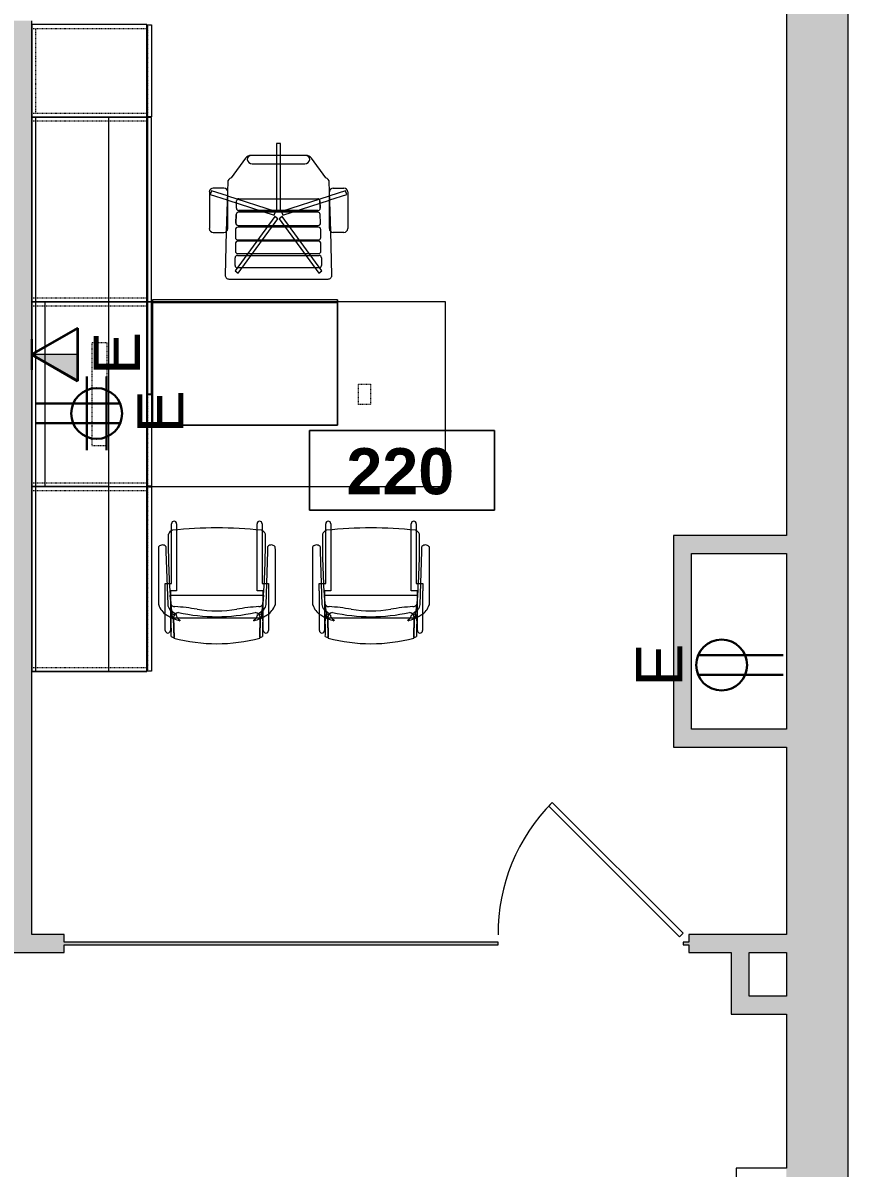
# Model space of a CAD drawing. Header units: inches. Extents: x 1180 to 3050, y -149 to 1363.
# Drawn here: x 2889.9 to 3050.5, y 630.2 to 853.3 of the extents above; entities that cross this region are included whole.
import ezdxf

# ---------------------------------------------------------------- set-up
doc = ezdxf.new("R2010")
doc.units = ezdxf.units.IN
doc.header["$MEASUREMENT"] = 0
doc.linetypes.add('Dash', pattern=[0.25, 0.125, -0.125])
for name, color, linetype, lineweight in [('A-ANNO-NOTE', 131, 'Continuous', 30), ('A-AREA-IDEN', 2, 'Continuous', 9), ('A-DOOR', 31, 'Continuous', 13), ('A-WALL-PATT', 111, 'Continuous', 13), ('I-FURN', 30, 'Continuous', 9), ('I-FURN-PNLS', 30, 'Dash', 9), ('I-WALL', 2, 'Continuous', 13)]:
    doc.layers.add(name, color=color, linetype=linetype, lineweight=lineweight)
doc.styles.add('Swis721 Lt BT', font='swissl.ttf', dxfattribs={"height": 9})
doc.styles.add('Swis721 Lt BT_B_1', font='', dxfattribs={"height": 9})
doc.styles.get('Swis721 Lt BT_B_1').set_extended_font_data('Swis721 Lt BT', bold=True)

# ---------------------------------------------------------------- blocks, each defined once
blk = doc.blocks.new('Door - Glass Single - Patch - Short Handle-6523773-FIRST FLOOR POWER _ SIGNAL')
at = {"layer": 'A-DOOR', "color": 8, "lineweight": 20}
for p, q in [((-7.46, 27.46), (-8.16, 26.75)), ((18, 2), (-7.46, 27.46)), ((-8.16, 26.75), (17.29, 1.29)), ((17.29, 1.29), (18, 2))]:
    blk.add_line(p, q, dxfattribs=at)
at = {"layer": 'A-DOOR', "lineweight": 9}
blk.add_arc((18, 2), 36, 135, 180.5, dxfattribs=at)
blk = doc.blocks.new('F - EXECUTIVE DESK 2 - F - EXECUTIVE DESK 2-V47-FIRST FLOOR POWER _ SIGNAL')
at = {"layer": 'I-FURN'}
for p, q in [((47.63, 66.85), (47.63, 64.52)), ((48.38, 66.85), (47.63, 66.85)), ((48.38, 64.52), (48.38, 66.85)), ((41.56, 63.98), (38.81, 60.13)), ((53.31, 64.52), (42.69, 64.52)), ((53.27, 64.52), (42.73, 64.52)), ((42.87, 62.9), (53.13, 62.9)), ((47.63, 64.52), (47.63, 53.75)), ((48.38, 53.75), (48.38, 64.52)), ((57.19, 60.13), (54.44, 63.98)), ((37.36, 58.17), (35.28, 58.17)), ((38.11, 59.31), (38.06, 57.65)), ((57.94, 57.65), (57.89, 59.31)), ((58.64, 58.17), (60.72, 58.17)), ((34.54, 57.42), (34.54, 50.28)), ((34.95, 57.64), (34.71, 56.92)), ((34.71, 56.92), (38.01, 55.85)), ((38.04, 56.63), (34.95, 57.64)), ((38.06, 57.42), (37.84, 49.74)), ((38.01, 55.85), (38.11, 55.82)), ((38.11, 56.61), (38.04, 56.63)), ((38.06, 57.65), (38.06, 57.47)), ((38.11, 50.28), (38.11, 57.42)), ((38.11, 55.82), (47.17, 52.87)), ((47.41, 53.59), (38.15, 56.6)), ((40.28, 56.09), (55.63, 56.09)), ((40.28, 56.09), (55.63, 56.09)), ((57.85, 56.6), (48.6, 53.59)), ((48.83, 52.87), (57.9, 55.82)), ((57.9, 50.28), (57.9, 57.42)), ((57.96, 56.63), (57.9, 56.61)), ((57.9, 55.82), (57.99, 55.85)), ((57.94, 57.47), (57.94, 57.65)), ((58.16, 49.74), (57.94, 57.42)), ((61.06, 57.64), (57.96, 56.63)), ((57.99, 55.85), (61.29, 56.92)), ((61.29, 56.92), (61.06, 57.64)), ((61.47, 57.42), (61.47, 50.28)), ((39.8, 54.24), (39.84, 55.66)), ((39.8, 54.24), (39.84, 55.66)), ((55.67, 53.79), (40.24, 53.79)), ((40.24, 53.79), (55.67, 53.79)), ((47.17, 52.87), (47.41, 53.59)), ((47.63, 53.75), (48.38, 53.75)), ((48.6, 53.59), (48.83, 52.87)), ((56.07, 55.66), (56.11, 54.24)), ((56.11, 54.24), (56.07, 55.66)), ((47.26, 52.62), (39.56, 42.02)), ((39.76, 53.03), (39.68, 51.34)), ((39.68, 51.34), (39.76, 53.03)), ((40.16, 41.57), (47.86, 52.17)), ((55.67, 53.45), (40.2, 53.45)), ((55.67, 53.45), (40.2, 53.45)), ((47.86, 52.17), (47.26, 52.62)), ((48.74, 52.62), (48.14, 52.17)), ((48.14, 52.17), (55.84, 41.57)), ((56.44, 42.02), (48.74, 52.62)), ((56.19, 51.34), (56.11, 53.03)), ((56.19, 51.34), (56.11, 53.03)), ((35.28, 49.53), (37.36, 49.53)), ((37.84, 49.71), (37.6, 41.21)), ((39.61, 50.08), (39.61, 48.51)), ((39.61, 50.08), (39.61, 48.51)), ((55.78, 50.52), (40.06, 50.52)), ((55.78, 50.52), (40.06, 50.52)), ((40.12, 50.88), (55.75, 50.88)), ((40.12, 50.88), (55.75, 50.88)), ((56.22, 48.51), (56.22, 50.08)), ((56.22, 48.51), (56.22, 50.08)), ((58.4, 41.21), (58.16, 49.71)), ((60.72, 49.53), (58.64, 49.53)), ((39.61, 47.35), (39.61, 45.85)), ((39.61, 47.35), (39.61, 45.85)), ((40.06, 48.07), (55.78, 48.07)), ((40.06, 48.07), (55.78, 48.07)), ((55.82, 47.79), (40.06, 47.79)), ((55.82, 47.79), (40.06, 47.79)), ((56.26, 45.85), (56.26, 47.35)), ((56.26, 45.85), (56.26, 47.35)), ((39.99, 45.03), (55.9, 45.03)), ((39.99, 45.03), (55.9, 45.03)), ((40.06, 45.41), (55.82, 45.41)), ((40.06, 45.41), (55.82, 45.41)), ((39.55, 43.05), (39.55, 44.59)), ((39.55, 43.05), (39.55, 44.59)), ((55.91, 42.61), (39.99, 42.61)), ((55.91, 42.61), (39.99, 42.61)), ((56.35, 44.59), (56.35, 43.05)), ((56.35, 44.59), (56.35, 43.05)), ((38.35, 40.44), (57.65, 40.44)), ((39.56, 42.02), (40.16, 41.57)), ((55.84, 41.57), (56.44, 42.02)), ((59.5, 36.37), (23.5, 36.37)), ((23.5, 36.12), (23.5, 36.37)), ((23.5, 36.37), (23.5, 36.35)), ((23.5, 36.35), (23.5, 36.3)), ((23.5, 36.3), (23.5, 36.17)), ((23.5, 36), (23.5, 36.18)), ((23.5, 36.18), (23.5, 36.17)), ((23.5, 36.17), (23.5, 36.13)), ((23.5, 36), (23.5, 36.12)), ((23.5, 36.1), (23.5, 36)), ((23.5, 36.08), (23.5, 36.02)), ((23.5, 36), (23.5, 35.87)), ((23.5, 35.87), (23.5, 36)), ((23.5, 35.93), (23.5, 35.99)), ((23.5, 35.99), (23.5, 35.87)), ((23.5, 35.87), (23.5, 35.93)), ((23.5, 12), (23.5, 35.87)), ((23.5, 35.87), (59.5, 35.87)), ((23.5, 35.87), (59.5, 35.87)), ((23.5, 35.86), (23.5, 12)), ((59.5, 36.17), (59.5, 36.37)), ((59.5, 36.37), (59.5, 36.35)), ((59.5, 36.35), (59.5, 36)), ((59.5, 36.13), (59.5, 36.18)), ((59.5, 36.18), (59.5, 36)), ((59.5, 36), (59.5, 36.1)), ((59.5, 36.02), (59.5, 36.08)), ((59.5, 36), (59.5, 35.87)), ((59.5, 35.87), (59.5, 36)), ((59.5, 35.87), (59.5, 35.99)), ((59.5, 35.99), (59.5, 35.93)), ((59.5, 35.93), (59.5, 35.87)), ((59.5, 35.87), (59.5, 12)), ((59.5, 12), (59.5, 35.86)), ((59.5, 12), (23.5, 12)), ((59.5, 12), (23.5, 12))]:
    blk.add_line(p, q, dxfattribs=at)
for centre, radius, start, end in [((42.72, 63.02), 1.5, 91.3656, 140.4552), ((42.73, 63.71), 0.819, 90, 180), ((42.87, 63.87), 0.972, 190, 270), ((53.13, 63.87), 0.972, 270, 350), ((53.27, 63.71), 0.819, 0, 90), ((53.28, 63.02), 1.5, 39.5448, 88.6344), ((35.28, 57.42), 0.746, 90, 180), ((37.36, 57.42), 0.746, 0, 90), ((38.97, 59.29), 0.861, 100.7088, 178.3747), ((57.03, 59.29), 0.861, 1.6253, 79.2912), ((58.64, 57.42), 0.746, 90, 180), ((60.72, 57.42), 0.746, 360, 90), ((35.28, 50.28), 0.746, 180, 270), ((37.36, 50.28), 0.746, 270, 0), ((58.64, 50.28), 0.746, 180, 270), ((60.72, 50.28), 0.746, 270, 0), ((38.35, 41.19), 0.75, 178.3747, 270), ((57.65, 41.19), 0.75, 270, 1.6253)]:
    blk.add_arc(centre, radius, start, end, dxfattribs=at)
for centre, major_axis, ratio, start_param, end_param in [((40.28, 55.65), (0.441, 0), 0.99965, 1.570796, 3.116145), ((40.28, 55.65), (0.441, 0), 0.99965, 1.570796, 3.116145), ((55.63, 55.65), (0.441, 0), 0.99965, 0.025448, 1.570796), ((55.63, 55.65), (0.441, 0), 0.99965, 0.025448, 1.570796), ((40.24, 54.23), (0.441, 0), 0.99965, 3.116145, 4.712389), ((40.24, 54.23), (0.441, 0), 0.99965, 3.116145, 4.712389), ((55.67, 54.23), (0.441, 0), 0.99965, 4.712389, 6.308633), ((55.67, 54.23), (0.441, 0), 0.99965, 4.712389, 5.510511), ((55.67, 54.23), (0.441, 0), 0.99965, 5.510511, 6.308633), ((40.12, 51.32), (0.441, 0), 0.998574, 3.092009, 4.712389), ((40.12, 51.32), (0.441, 0), 0.998574, 3.092009, 3.902199), ((40.2, 53.01), (0.441, 0), 0.998574, 1.570796, 3.092009), ((40.2, 53.01), (0.441, 0), 0.998574, 1.570796, 3.092009), ((55.67, 53.01), (0.441, 0), 0.998574, 0.049584, 1.570796), ((55.67, 53.01), (0.441, 0), 0.998574, 0.049584, 1.570796), ((55.75, 51.32), (0.441, 0), 0.998574, 4.712389, 6.332769), ((55.75, 51.32), (0.441, 0), 0.998574, 4.712389, 6.332769), ((40.06, 50.08), (0.441, 0), 0.999403, 1.570796, 3.141593), ((40.06, 50.08), (0.441, 0), 0.999403, 2.356194, 3.141593), ((40.06, 50.08), (0.441, 0), 0.999403, 1.570796, 2.356194), ((40.12, 51.32), (0.441, 0), 0.998574, 3.902199, 4.712389), ((55.78, 50.08), (0.441, 0), 0.999403, 0, 1.570796), ((55.78, 50.08), (0.441, 0), 0.999403, 0, 1.570796), ((40.06, 48.51), (0.441, 0), 0.999403, 3.141593, 4.712389), ((40.06, 48.51), (0.441, 0), 0.999403, 3.141593, 3.926991), ((40.06, 47.35), (0.441, 0), 0.999591, 1.570796, 3.141593), ((40.06, 47.35), (0.441, 0), 0.999591, 2.356194, 3.141593), ((40.06, 48.51), (0.441, 0), 0.999403, 3.926991, 4.712389), ((40.06, 47.35), (0.441, 0), 0.999591, 1.570796, 2.356194), ((55.78, 48.51), (0.441, 0), 0.999403, 4.712389, 6.283185), ((55.78, 48.51), (0.441, 0), 0.999403, 4.712389, 5.497787), ((55.82, 47.35), (0.441, 0), 0.999591, 0, 1.570796), ((55.82, 47.35), (0.441, 0), 0.999591, 0.785398, 1.570796), ((55.78, 48.51), (0.441, 0), 0.999403, 5.497787, 6.283185), ((55.82, 47.35), (0.441, 0), 0.999591, 0, 0.785398), ((39.99, 44.59), (0.441, 0), 0.994522, 1.570796, 3.141593), ((39.99, 44.59), (0.441, 0), 0.994522, 1.570796, 3.141593), ((40.06, 45.85), (0.441, 0), 0.999591, 3.141593, 4.712389), ((40.06, 45.85), (0.441, 0), 0.999591, 3.141593, 4.712389), ((55.82, 45.85), (0.441, 0), 0.999591, 4.712389, 6.283185), ((55.82, 45.85), (0.441, 0), 0.999591, 4.712389, 6.283185), ((55.9, 44.59), (0.442, 0), 0.994522, 0, 1.570796), ((55.9, 44.59), (0.442, 0), 0.994522, 0, 1.570796), ((39.99, 43.05), (0.441, 0), 0.994522, 3.141593, 4.712389), ((39.99, 43.05), (0.441, 0), 0.994522, 3.141593, 4.712389), ((55.91, 43.05), (0.441, 0), 0.994522, 4.712389, 6.283185), ((55.91, 43.05), (-0.441, 0), 0.994522, 1.570796, 3.141593)]:
    blk.add_ellipse(centre, major_axis=major_axis, ratio=ratio, start_param=start_param, end_param=end_param, dxfattribs=at)
at = {"layer": 'I-FURN-PNLS', "linetype": 'Continuous'}
for p, q in [((0, 90), (0, 72)), ((22.38, 90), (0, 90)), ((22.38, 72), (22.38, 90)), ((22.53, 89.94), (23.28, 89.94)), ((22.53, 72.06), (22.53, 89.94)), ((23.28, 89.94), (23.28, 72.06)), ((0, 72), (0, 0)), ((15, 72), (0, 72)), ((0, 72), (0, 0)), ((0.75, 72), (0, 72)), ((0.75, 72), (0, 72)), ((0, 72), (0, 0)), ((0, 72), (0, 0)), ((0.75, 72), (0, 72)), ((0, 72), (22.38, 72)), ((0, 72), (0, 36)), ((0.75, 72), (0, 72)), ((0.75, 0), (0.75, 72)), ((0.75, 0), (0.75, 72)), ((0.75, 0), (0.75, 72)), ((15, 72), (0.75, 72)), ((15, 72), (0.75, 72)), ((15, 0), (15, 72)), ((22.38, 72), (15, 72)), ((22.38, 72), (15, 72)), ((22.38, 36), (22.38, 72)), ((22.38, 36), (22.38, 72)), ((22.5, 71.94), (22.5, 36.06)), ((23.25, 71.94), (22.5, 71.94)), ((23.28, 72.06), (22.53, 72.06)), ((23.25, 36.06), (23.25, 71.94)), ((0, 36), (0.75, 36)), ((0, 36), (0, 0)), ((0.75, 36), (0, 36)), ((0.75, 36), (2.5, 36)), ((2.5, 36), (0.75, 36)), ((15, 36), (2.5, 36)), ((2.5, 36), (2.5, 0)), ((2.5, 36), (15, 36)), ((15, 36), (2.5, 36)), ((80.5, 36), (15, 36)), ((15, 36), (22.38, 36)), ((22.38, 36), (15, 36)), ((22.38, 0), (22.38, 36)), ((22.38, 0), (22.38, 36)), ((22.5, 36.06), (23.25, 36.06)), ((23.25, 35.94), (22.5, 35.94)), ((22.5, 35.94), (22.5, 18.06)), ((23.25, 18.06), (23.25, 35.94)), ((59.5, 36.37), (23.5, 36.37)), ((23.5, 36.37), (23.5, 12)), ((59.5, 12), (59.5, 36.37)), ((80.5, 0), (80.5, 36)), ((22.5, 18.06), (23.25, 18.06)), ((22.5, 17.94), (23.25, 17.94)), ((22.5, 0.06), (22.5, 17.94)), ((23.25, 17.94), (23.25, 0.06)), ((23.5, 12), (59.5, 12)), ((0, 0), (15, 0)), ((0, 0), (0.75, 0)), ((0.75, 0), (2.5, 0)), ((2.5, 0), (15, 0)), ((15, 0), (22.38, 0)), ((23.25, 0.06), (22.5, 0.06)), ((0, 0), (0.75, 0)), ((0, 0), (0.75, 0)), ((0, 0), (0, -36)), ((0, 0), (0.75, 0)), ((0, -36), (0, 0)), ((0, 0), (0, -36)), ((15, 0), (0, 0)), ((0.75, 0), (2.5, 0)), ((0.75, -36), (0.75, 0)), ((2.5, 0), (15, 0)), ((2.5, 0), (15, 0)), ((15, 0), (80.5, 0)), ((15, 0), (22.38, 0)), ((15, -36), (15, 0)), ((22.38, -36), (22.38, 0)), ((22.38, 0), (22.38, -36)), ((22.5, -0.06), (23.25, -0.06)), ((22.5, -35.94), (22.5, -0.06)), ((23.25, -0.06), (23.25, -35.94)), ((0, -36), (15, -36)), ((15, -36), (0, -36)), ((0, -36), (15, -36)), ((15, -36), (22.38, -36)), ((22.38, -36), (15, -36)), ((23.25, -35.94), (22.5, -35.94))]:
    blk.add_line(p, q, dxfattribs=at)
at = {"layer": 'I-FURN-PNLS'}
for p, q in [((0, 89.25), (22.38, 89.25)), ((0.75, 72.75), (0.75, 89.25)), ((22.53, 89.94), (22.53, 72.06)), ((0, 72.75), (22.38, 72.75)), ((0, 0), (0, 72)), ((0, 36), (0, 72)), ((22.38, 36), (22.38, 72)), ((22.5, 36.06), (22.5, 71.94)), ((0, 71.25), (0.75, 71.25)), ((0.75, 71.25), (15, 71.25)), ((15, 71.25), (22.38, 71.25)), ((0, 36.75), (0.75, 36.75)), ((0, 0), (0, 36)), ((0.75, 36.75), (15, 36.75)), ((15, 36.75), (22.38, 36.75)), ((22.38, 0), (22.38, 36)), ((22.5, 18.06), (22.5, 35.94)), ((0, 35.25), (0.75, 35.25)), ((0.75, 35.25), (2.5, 35.25)), ((2.5, 35.25), (15, 35.25)), ((15, 35.25), (22.38, 35.25)), ((11.63, 28), (11.63, 8)), ((14.63, 28), (11.63, 28)), ((14.63, 8), (14.63, 28)), ((22.5, 17.94), (22.5, 0.06)), ((63.57, 19.97), (65.93, 19.97)), ((63.57, 16.03), (63.57, 19.97)), ((65.93, 19.97), (65.93, 16.03)), ((65.93, 16.03), (63.57, 16.03)), ((11.63, 8), (14.63, 8)), ((0, 0.75), (0.75, 0.75)), ((0.75, 0.75), (2.5, 0.75)), ((2.5, 0.75), (15, 0.75)), ((15, 0.75), (22.38, 0.75)), ((22.38, 0), (22.38, -36)), ((0, 0), (0, -36)), ((0, -0.75), (15, -0.75)), ((15, -0.75), (22.38, -0.75)), ((22.5, -0.06), (22.5, -35.94)), ((0, -35.25), (15, -35.25)), ((15, -35.25), (22.38, -35.25))]:
    blk.add_line(p, q, dxfattribs=at)
blk = doc.blocks.new('F-Haworth_Chair_X99-Seminar - X99 Seminar Chair with Glides-V48-FIRST FLOOR POWER _ SIGNAL')
at = {"layer": 'I-FURN'}
for p, q in [((-8.82, 9.44), (-8.82, 10.78)), ((-8.82, -0.89), (-8.82, 9.44)), ((-7.83, 10.78), (-7.83, 9.57)), ((-7.83, 9.57), (-7.83, -2.27)), ((7.83, 9.57), (7.83, 10.78)), ((7.83, -2.27), (7.83, 9.57)), ((8.82, 10.78), (8.82, 9.44)), ((8.82, 9.44), (8.82, -0.89)), ((-11.32, 5.48), (-11.3, 6.32)), ((-11.32, -5.06), (-11.32, 5.48)), ((-9.92, 6.36), (-9.92, 5.36)), ((-9.92, 5.36), (-9.57, -4.97)), ((9.57, -4.97), (9.92, 5.36)), ((9.92, 5.36), (9.92, 6.36)), ((11.3, 6.32), (11.32, 5.48)), ((11.32, 5.48), (11.32, -5.06)), ((-10.07, -0.89), (-9.71, -0.89)), ((-10.07, -2.27), (-10.07, -0.89)), ((-9.71, -0.89), (-9.2, -0.89)), ((-9.2, -0.89), (-8.82, -0.89)), ((8.82, -0.89), (9.2, -0.89)), ((9.2, -0.89), (9.71, -0.89)), ((9.71, -0.89), (10.07, -0.89)), ((10.07, -0.89), (10.07, -2.27)), ((-10.04, -2.27), (-10.07, -2.27)), ((-10.04, -4.99), (-10.04, -2.27)), ((-9.07, -3.12), (9.07, -3.12)), ((-9.07, -3.2), (-9.07, -3.12)), ((-8.9, -4.8), (-9.06, -3.24)), ((-9.04, -2.27), (-9.04, -3.12)), ((-7.83, -2.27), (-9.04, -2.27)), ((-9.04, -3.12), (-9.04, -3.43)), ((-9.04, -3.43), (-9.04, -3.62)), ((-9.04, -3.62), (-9.04, -5.99)), ((9.04, -2.27), (7.83, -2.27)), ((9.06, -3.24), (8.9, -4.8)), ((9.04, -3.12), (9.04, -2.27)), ((9.04, -3.43), (9.04, -3.12)), ((9.04, -3.62), (9.04, -3.43)), ((9.04, -5.99), (9.04, -3.62)), ((9.07, -3.12), (9.07, -3.2)), ((10.04, -2.27), (10.04, -4.99)), ((10.07, -2.27), (10.04, -2.27)), ((-10.04, -6.81), (-10.04, -5)), ((-9.13, -5.92), (-8.07, -6.77)), ((-9.04, -5.99), (-9.04, -7.4)), ((-8.88, -4.99), (-8.89, -4.91)), ((-8.75, -6.22), (-8.88, -4.99)), ((-8.68, -6.87), (-8.75, -6.22)), ((8.07, -6.77), (9.13, -5.92)), ((8.75, -6.22), (8.68, -6.87)), ((8.88, -4.99), (8.75, -6.22)), ((8.89, -4.91), (8.88, -4.99)), ((9.04, -7.4), (9.04, -5.99)), ((10.04, -5), (10.04, -6.81)), ((-10.04, -10.02), (-10.04, -6.81)), ((-9.04, -7.4), (-9.04, -10.02)), ((-8.62, -7.42), (-8.68, -6.87)), ((-8.6, -7.6), (-8.62, -7.43)), ((-8.61, -6.81), (-8.23, -6.95)), ((-8.49, -7.6), (-8.56, -7.6)), ((-8.42, -7.57), (-8.34, -11.37)), ((-8.34, -11.52), (-8.42, -7.57)), ((-7.65, -7.6), (-8.4, -7.6)), ((-8.03, -6.81), (-7.95, -6.87)), ((7.65, -7.6), (-7.65, -7.6)), ((-7.18, -7.99), (-7.21, -8.13)), ((7.21, -8.13), (7.18, -7.99)), ((8.4, -7.6), (7.65, -7.6)), ((7.95, -6.87), (8.03, -6.81)), ((8.23, -6.95), (8.61, -6.81)), ((8.34, -11.37), (8.42, -7.57)), ((8.42, -7.57), (8.34, -11.52)), ((8.56, -7.6), (8.49, -7.6)), ((8.62, -7.43), (8.6, -7.6)), ((8.68, -6.87), (8.62, -7.42)), ((9.04, -10.02), (9.04, -7.4)), ((10.04, -6.81), (10.04, -10.02))]:
    blk.add_line(p, q, dxfattribs=at)
for centre, radius, start, end in [((-8.32, 10.78), 0.495, 0, 180), ((8.32, 10.78), 0.495, 0, 180), ((-8.21, 8.28), 1.31, 110.0433, 159.9567), ((0, -75.01), 84.96, 84.1475, 95.8525), ((8.21, 8.28), 1.31, 20.0433, 69.9567), ((144.06, 7.32), 153.52, 179.4749, 184.5213), ((-144.06, 7.32), 153.52, 355.4787, 0.5251), ((-10.58, 5.68), 0.956, 45.8901, 138.1099), ((10.58, 5.68), 0.956, 41.8901, 134.1099), ((-7.87, -3.92), 3.63, 198.1789, 238.0478), ((-8.18, -4.9), 1.39, 182.8013, 227.1078), ((-8.24, -4.59), 0.763, 194.2338, 275.7662), ((-7.37, -7.55), 1.05, 95.9554, 181.1786), ((-11.32, -48.08), 42.84, 79.9767, 85.7699), ((0, 26.49), 33.83, 257.2285, 282.7715), ((0, 15.97), 22.19, 259.9767, 280.0233), ((11.32, -48.08), 42.84, 94.2301, 100.0233), ((7.37, -7.55), 1.05, 358.8214, 84.0446), ((8.24, -4.59), 0.763, 264.2338, 345.7662), ((8.18, -4.9), 1.39, 312.8922, 357.1987), ((7.87, -3.92), 3.63, 301.9522, 341.8211), ((-4.71, 1.15), 9.61, 238.0478, 243.9964), ((-5.2, -7.86), 3.74, 170.0936, 184.0143), ((-36.06, -10.03), 27.2, 357.4882, 4.0143), ((-4.71, 1.15), 9.61, 243.9964, 246.4906), ((-8.28, -7.33), 0.613, 122.5427, 170.0936), ((-4.71, 1.15), 9.61, 246.6393, 247.073), ((-7.37, -7.55), 1.05, 145.2002, 181.1786), ((-4.71, 1.15), 9.61, 247.2631, 254.9334), ((-6.55, -6.76), 1.38, 185.0878, 212.4248), ((-6.55, -6.76), 1.38, 214.0187, 242.9497), ((6.55, -6.76), 1.38, 297.0503, 311.5158), ((4.71, 1.15), 9.61, 285.0666, 292.7369), ((6.55, -6.76), 1.38, 311.5158, 325.9813), ((6.55, -6.76), 1.38, 327.5752, 340.4467), ((6.55, -6.76), 1.38, 340.4467, 354.9122), ((7.37, -7.55), 1.05, 358.8214, 34.7998), ((4.71, 1.15), 9.61, 292.927, 293.3607), ((4.71, 1.15), 9.61, 293.5094, 296.0036), ((8.28, -7.33), 0.613, 9.9064, 57.4573), ((36.06, -10.03), 27.2, 175.9857, 182.5118), ((5.2, -7.86), 3.74, 355.9857, 9.9064), ((4.71, 1.15), 9.61, 296.0036, 301.9522), ((-9.54, -10.02), 0.498, 180, 0), ((9.54, -10.02), 0.498, 180, 0), ((0, 20.73), 33.17, 254.4478, 255.4234), ((0, 20.29), 32.89, 255.304, 284.6925), ((0, 20.73), 33.17, 284.5766, 285.5522)]:
    blk.add_arc(centre, radius, start, end, dxfattribs=at)
blk = doc.blocks.new('F-Haworth_Chair_X99-Seminar - X99 Seminar Chair with Glides-V49-FIRST FLOOR POWER _ SIGNAL')
at = {"layer": 'I-FURN'}
for p, q in [((-8.82, 9.44), (-8.82, 10.78)), ((-8.82, -0.89), (-8.82, 9.44)), ((-7.83, 10.78), (-7.83, 9.57)), ((-7.83, 9.57), (-7.83, -2.27)), ((7.83, 9.57), (7.83, 10.78)), ((7.83, -2.27), (7.83, 9.57)), ((8.82, 10.78), (8.82, 9.44)), ((8.82, 9.44), (8.82, -0.89)), ((-11.32, 5.48), (-11.3, 6.32)), ((-11.32, -5.06), (-11.32, 5.48)), ((-9.92, 6.36), (-9.92, 5.36)), ((-9.92, 5.36), (-9.57, -4.97)), ((9.57, -4.97), (9.92, 5.36)), ((9.92, 5.36), (9.92, 6.36)), ((11.3, 6.32), (11.32, 5.48)), ((11.32, 5.48), (11.32, -5.06)), ((-10.07, -0.89), (-9.71, -0.89)), ((-10.07, -2.27), (-10.07, -0.89)), ((-9.71, -0.89), (-9.2, -0.89)), ((-9.2, -0.89), (-8.82, -0.89)), ((8.82, -0.89), (9.2, -0.89)), ((9.2, -0.89), (9.71, -0.89)), ((9.71, -0.89), (10.07, -0.89)), ((10.07, -0.89), (10.07, -2.27)), ((-10.04, -2.27), (-10.07, -2.27)), ((-10.04, -4.99), (-10.04, -2.27)), ((-9.07, -3.12), (9.07, -3.12)), ((-9.07, -3.2), (-9.07, -3.12)), ((-8.9, -4.8), (-9.07, -3.2)), ((-9.04, -2.27), (-9.04, -3.12)), ((-7.83, -2.27), (-9.04, -2.27)), ((-9.04, -3.12), (-9.04, -3.43)), ((-9.04, -3.43), (-9.04, -3.62)), ((-9.04, -3.62), (-9.04, -5.99)), ((9.04, -2.27), (7.83, -2.27)), ((9.06, -3.24), (8.9, -4.8)), ((9.04, -3.12), (9.04, -2.27)), ((9.04, -3.43), (9.04, -3.12)), ((9.04, -3.62), (9.04, -3.43)), ((9.04, -5.99), (9.04, -3.62)), ((9.07, -3.12), (9.07, -3.2)), ((10.04, -2.27), (10.04, -4.99)), ((10.07, -2.27), (10.04, -2.27)), ((-10.04, -6.81), (-10.04, -5)), ((-9.13, -5.92), (-8.07, -6.77)), ((-9.04, -5.99), (-9.04, -7.4)), ((-8.88, -4.99), (-8.89, -4.91)), ((-8.75, -6.22), (-8.88, -4.99)), ((-8.68, -6.87), (-8.75, -6.22)), ((8.07, -6.77), (9.13, -5.92)), ((8.75, -6.22), (8.68, -6.87)), ((8.88, -4.99), (8.75, -6.22)), ((8.89, -4.91), (8.88, -4.99)), ((9.04, -7.4), (9.04, -5.99)), ((10.04, -5), (10.04, -6.81)), ((-10.04, -10.02), (-10.04, -6.81)), ((-9.04, -7.4), (-9.04, -10.02)), ((-8.62, -7.42), (-8.68, -6.87)), ((-8.6, -7.6), (-8.62, -7.43)), ((-8.61, -6.81), (-8.23, -6.95)), ((-8.49, -7.6), (-8.56, -7.6)), ((-8.42, -7.57), (-8.34, -11.37)), ((-8.34, -11.52), (-8.42, -7.57)), ((-7.65, -7.6), (-8.4, -7.6)), ((-8.03, -6.81), (-7.95, -6.87)), ((7.65, -7.6), (-7.65, -7.6)), ((-7.18, -7.99), (-7.21, -8.13)), ((7.21, -8.13), (7.18, -7.99)), ((8.4, -7.6), (7.65, -7.6)), ((7.95, -6.87), (8.03, -6.81)), ((8.23, -6.95), (8.61, -6.81)), ((8.34, -11.37), (8.42, -7.57)), ((8.42, -7.57), (8.34, -11.52)), ((8.56, -7.6), (8.49, -7.6)), ((8.62, -7.43), (8.6, -7.6)), ((8.68, -6.87), (8.62, -7.42)), ((9.04, -10.02), (9.04, -7.4)), ((10.04, -6.81), (10.04, -10.02))]:
    blk.add_line(p, q, dxfattribs=at)
for centre, radius, start, end in [((-8.32, 10.78), 0.495, 0, 180), ((8.32, 10.78), 0.495, 0, 180), ((-8.21, 8.28), 1.31, 110.0433, 159.9567), ((0, -75.01), 84.96, 84.1475, 95.8525), ((8.21, 8.28), 1.31, 20.0433, 69.9567), ((144.06, 7.32), 153.52, 179.4749, 184.5213), ((-144.06, 7.32), 153.52, 355.4787, 0.5251), ((-10.58, 5.68), 0.956, 45.8901, 138.1099), ((10.58, 5.68), 0.956, 41.8901, 134.1099), ((-7.87, -3.92), 3.63, 198.1789, 238.0478), ((-8.18, -4.9), 1.39, 182.8013, 227.1078), ((-8.24, -4.59), 0.763, 194.2338, 275.7662), ((-7.37, -7.55), 1.05, 95.9554, 181.1786), ((-11.32, -48.08), 42.84, 79.9767, 85.7699), ((0, 26.49), 33.83, 257.2285, 282.7715), ((0, 15.97), 22.19, 259.9767, 280.0233), ((11.32, -48.08), 42.84, 94.2301, 100.0233), ((7.37, -7.55), 1.05, 358.8214, 84.0446), ((8.24, -4.59), 0.763, 264.2338, 345.7662), ((8.18, -4.9), 1.39, 312.8922, 357.1987), ((7.87, -3.92), 3.63, 301.9522, 341.8211), ((-4.71, 1.15), 9.61, 238.0478, 243.9964), ((-5.2, -7.86), 3.74, 170.0936, 184.0143), ((-36.06, -10.03), 27.2, 357.4882, 4.0143), ((-4.71, 1.15), 9.61, 243.9964, 246.4906), ((-8.28, -7.33), 0.613, 122.5427, 170.0936), ((-4.71, 1.15), 9.61, 246.6393, 247.073), ((-7.37, -7.55), 1.05, 145.2002, 181.1786), ((-4.71, 1.15), 9.61, 247.2631, 254.9334), ((-6.55, -6.76), 1.38, 185.0878, 212.4248), ((-6.55, -6.76), 1.38, 214.0187, 242.9497), ((6.55, -6.76), 1.38, 297.0503, 325.9813), ((4.71, 1.15), 9.61, 285.0666, 292.7369), ((6.55, -6.76), 1.38, 327.5752, 340.4467), ((6.55, -6.76), 1.38, 340.4467, 354.9122), ((7.37, -7.55), 1.05, 358.8214, 34.7998), ((4.71, 1.15), 9.61, 292.927, 293.3607), ((4.71, 1.15), 9.61, 293.5094, 296.0036), ((8.28, -7.33), 0.613, 9.9064, 57.4573), ((36.06, -10.03), 27.2, 175.9857, 182.5118), ((5.2, -7.86), 3.74, 355.9857, 9.9064), ((4.71, 1.15), 9.61, 296.0036, 301.9522), ((-9.54, -10.02), 0.498, 180, 0), ((9.54, -10.02), 0.498, 180, 0), ((0, 20.73), 33.17, 254.4478, 255.4234), ((0, 20.29), 32.89, 255.304, 284.6925), ((0, 20.73), 33.17, 284.5766, 285.5522)]:
    blk.add_arc(centre, radius, start, end, dxfattribs=at)
blk = doc.blocks.new('Room Tag - Number Only-4120135-FIRST FLOOR POWER _ SIGNAL')
at = {"layer": 'A-AREA-IDEN'}
for p, q in [((-0.1881, -0.1636), (-0.1881, -0.0018)), ((-0.1881, -0.0018), (0.1869, -0.0018)), ((0.1869, -0.0018), (-0.1881, -0.0018)), ((-0.1881, -0.0018), (-0.1881, -0.1636)), ((0.1869, -0.0018), (0.1869, -0.1636)), ((0.1869, -0.1636), (0.1869, -0.0018)), ((0.1869, -0.1636), (-0.1881, -0.1636)), ((-0.1881, -0.1636), (0.1869, -0.1636))]:
    blk.add_line(p, q, dxfattribs=at)

msp = doc.modelspace()

# ---------------------------------------------------------------- hatches: boundary and pattern name
at = {"layer": 'A-ANNO-NOTE', "lineweight": 9}
msp.add_hatch(color=256, dxfattribs=at).paths.add_polyline_path([(2900.47, 783.55), (2900.47, 788.71), (2891.54, 788.71), (2893.9, 787.34)], flags=0)
at = {"layer": 'A-WALL-PATT', "lineweight": 9}
for points in [[(3050.48, -149.25), (3050.48, 877.75), (3043.98, 877.75), (3043.98, 874.5), (3038.48, 871.75), (3038.48, -149.25)], [(2891.61, 675.75), (2891.61, 853.75), (2888.11, 853.75), (2888.11, 675.75)], [(3016.48, 715.75), (3019.98, 715.75), (3019.98, 753.5), (3016.48, 753.5), (3016.48, 750)], [(3019.98, 750), (3038.48, 750), (3038.48, 753.5), (3019.98, 753.5)], [(3038.48, 712.25), (3038.48, 715.75), (3016.48, 715.75), (3016.48, 712.25), (3019.98, 712.25)], [(2888.11, 672.25), (2897.86, 672.25), (2897.86, 675.75), (2888.11, 675.75), (2888.11, 673.75)], [(3038.48, 672.25), (3038.48, 675.75), (3019.48, 675.75), (3019.48, 672.25), (3038.27, 672.25)], [(3027.73, 660.25), (3031.23, 660.25), (3031.23, 672.25), (3027.73, 672.25), (3027.73, 663.75)], [(3038.48, 660.25), (3038.48, 663.75), (3031.23, 663.75), (3031.23, 660.25)]]:
    msp.add_hatch(color=7, dxfattribs=at).paths.add_polyline_path(points, flags=0)
h = msp.add_hatch(color=7, dxfattribs=at)
h.paths.add_polyline_path([(3019.48, 673.75), (3019.48, 674.25), (3018.36, 674.25), (3018.36, 673.75)], flags=0)
h.paths.add_polyline_path([(2982.36, 673.75), (2982.36, 674.25), (2897.86, 674.25), (2897.86, 673.75), (2950.95, 673.75)], flags=0)

# ---------------------------------------------------------------- linework, layer by layer
at = {"layer": 'A-ANNO-NOTE'}
for p, q in [((2891.54, 788.71), (2900.47, 793.86)), ((2891.61, 788.75), (2900.54, 793.9)), ((2900.47, 793.86), (2900.47, 783.55)), ((2900.54, 793.9), (2900.54, 783.59)), ((2891.61, 785.75), (2891.61, 791.75)), ((2891.54, 788.71), (2900.47, 783.55)), ((2891.61, 788.75), (2900.54, 783.59)), ((2902.31, 784.43), (2902.31, 770.08)), ((2906.14, 784.43), (2906.14, 770.08)), ((2892.26, 779.17), (2908.79, 779.17)), ((2892.26, 775.34), (2908.79, 775.34)), ((3037.83, 730.15), (3021.3, 730.15)), ((3037.83, 726.32), (3021.3, 726.32)), ((3037.83, 726.32), (3021.3, 726.32))]:
    msp.add_line(p, q, dxfattribs=at)
at = {"layer": 'A-ANNO-NOTE', "lineweight": 9}
for p, q in [((2891.54, 788.71), (2900.47, 783.55)), ((2900.47, 788.71), (2891.54, 788.71)), ((2900.47, 783.55), (2900.47, 788.71))]:
    msp.add_line(p, q, dxfattribs=at)
at = {"layer": 'A-ANNO-NOTE'}
for centre in [(2904.22, 777.25), (3025.87, 728.24)]:
    msp.add_circle(centre, 4.95, dxfattribs=at)
at = {"layer": 'I-WALL', "color": 8, "lineweight": 20}
for p, q in [((3050.48, -149.25), (3050.48, 877.75)), ((3038.48, 871.75), (3038.48, 753.5)), ((2891.61, 675.75), (2891.61, 853.75)), ((3016.48, 753.5), (3016.48, 712.25)), ((3038.48, 753.5), (3016.48, 753.5)), ((3019.98, 715.75), (3019.98, 750)), ((3019.98, 750), (3038.48, 750)), ((3038.48, 750), (3038.48, 715.75)), ((3038.48, 715.75), (3019.98, 715.75)), ((3016.48, 712.25), (3038.48, 712.25)), ((3038.48, 712.25), (3038.48, 675.75)), ((2897.86, 675.75), (2891.61, 675.75)), ((2897.86, 674.25), (2897.86, 675.75)), ((2982.36, 674.25), (2897.86, 674.25)), ((2897.86, 672.25), (2897.86, 673.75)), ((2897.86, 673.75), (2982.36, 673.75)), ((2982.36, 673.75), (2982.36, 674.25)), ((3019.48, 674.25), (3018.36, 674.25)), ((3018.36, 674.25), (3018.36, 673.75)), ((3018.36, 673.75), (3019.48, 673.75)), ((3038.48, 675.75), (3019.48, 675.75)), ((3019.48, 675.75), (3019.48, 674.25)), ((3019.48, 673.75), (3019.48, 672.25)), ((2888.11, 672.25), (2897.86, 672.25)), ((3019.48, 672.25), (3027.73, 672.25)), ((3027.73, 672.25), (3027.73, 660.25)), ((3031.23, 672.25), (3038.48, 672.25)), ((3031.23, 663.75), (3031.23, 672.25)), ((3038.48, 672.25), (3038.48, 663.75)), ((3038.48, 663.75), (3031.23, 663.75)), ((3027.73, 660.25), (3038.48, 660.25)), ((3038.48, 660.25), (3038.48, 630.25)), ((3028.73, 630.25), (3028.73, 615.75)), ((3038.48, 630.25), (3028.73, 630.25))]:
    msp.add_line(p, q, dxfattribs=at)

# ---------------------------------------------------------------- block references
at = {"layer": 'A-AREA-IDEN', "xscale": 95.99999999999994, "yscale": 95.99999999999994, "zscale": 95.99999999999994}
msp.add_blockref('Room Tag - Number Only-4120135-FIRST FLOOR POWER _ SIGNAL', (2963.73, 774.12), dxfattribs=at)
at = {"layer": 'A-DOOR'}
msp.add_blockref('Door - Glass Single - Patch - Short Handle-6523773-FIRST FLOOR POWER _ SIGNAL', (3000.36, 674), dxfattribs=at)
at = {"layer": 'I-FURN'}
for name, p in [('F - EXECUTIVE DESK 2 - F - EXECUTIVE DESK 2-V47-FIRST FLOOR POWER _ SIGNAL', (2891.61, 763)), ('F-Haworth_Chair_X99-Seminar - X99 Seminar Chair with Glides-V49-FIRST FLOOR POWER _ SIGNAL', (2927.61, 745)), ('F-Haworth_Chair_X99-Seminar - X99 Seminar Chair with Glides-V48-FIRST FLOOR POWER _ SIGNAL', (2957.61, 745))]:
    msp.add_blockref(name, p, dxfattribs=at)

# ---------------------------------------------------------------- texts
at = {"layer": 'A-ANNO-NOTE', "lineweight": 9, "char_height": 9, "width": 9.393, "attachment_point": 1, "rotation": 90, "style": 'Swis721 Lt BT'}
for insert in [(2903.63, 784.74), (2912.1, 773.42), (3009.23, 724.06)]:
    msp.add_mtext('E', dxfattribs=dict(at, insert=insert))
at = {"layer": 'A-AREA-IDEN', "insert": (2952.83, 770.5), "char_height": 9, "width": 25.452, "attachment_point": 1, "style": 'Swis721 Lt BT_B_1'}
msp.add_mtext('220', dxfattribs=at)

doc.saveas('drawing.dxf')
